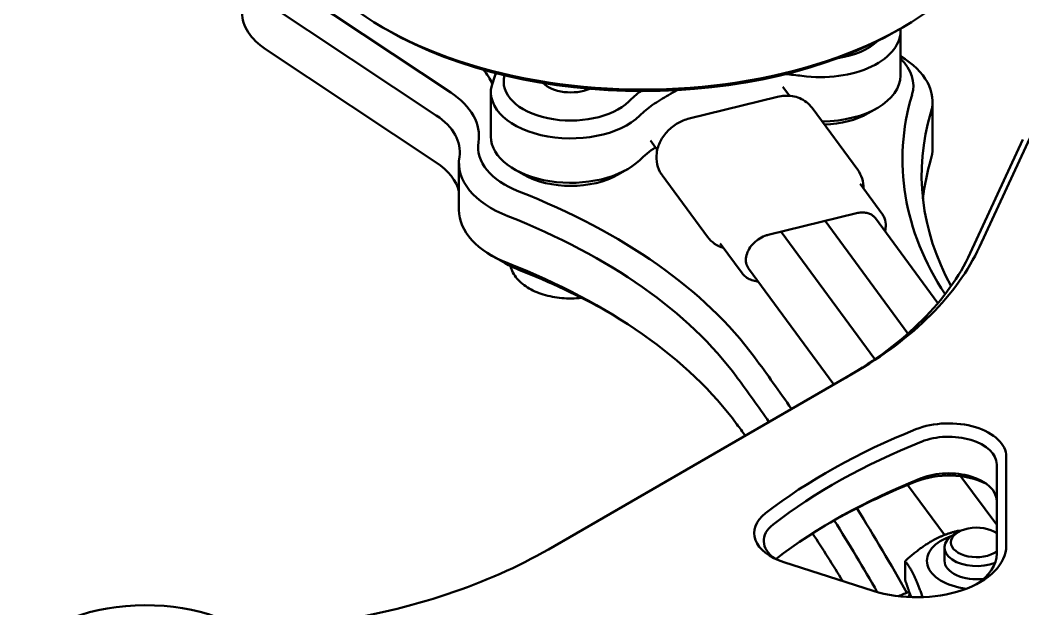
# Model space of a CAD drawing. Header units: millimetres. Extents: x 145 to 303, y 101 to 203.
# Drawn here: x 194.08 to 225.44, y 168.7 to 187.1 of the extents above; entities that cross this region are included whole.
import ezdxf

# ---------------------------------------------------------------- set-up
doc = ezdxf.new("R2010")
doc.units = ezdxf.units.MM
doc.header["$LTSCALE"] = 0.75
doc.layers.add('Visible', color=7, linetype='Continuous', lineweight=50)

msp = doc.modelspace()

# ---------------------------------------------------------------- linework, layer by layer
at = {"layer": 'Visible', "extrusion": (-1e-16, 0.816497, 0.57735)}
for p, q in [((207.544, 184.839), (202.209, 188.382)), ((201.756, 187.665), (207.091, 184.122)), ((205.557, 186.794), (205.416, 186.876)), ((221.538, 186.794), (221.679, 186.876)), ((221.61, 185.374), (221.61, 186.762)), ((207.091, 182.652), (201.756, 186.195)), ((208.8, 183.46), (208.8, 184.848)), ((217.927, 185.019), (218.136, 184.735)), ((217.763, 184.702), (215.001, 184.026)), ((222.61, 183.088), (222.61, 184.557)), ((218.849, 184.356), (220.271, 182.422)), ((220.595, 184.19), (220.878, 184.353)), ((224.078, 180.014), (225.727, 183.568)), ((213.796, 183.336), (214.004, 183.052)), ((225.437, 183.368), (223.788, 179.814)), ((207.8, 181.173), (207.8, 182.643)), ((209.815, 182.276), (209.532, 182.439)), ((212.785, 182.276), (213.067, 182.439)), ((214.154, 182.258), (215.576, 180.323)), ((221.028, 181.054), (220.344, 181.984)), ((217.473, 180.39), (220.234, 181.067)), ((221.843, 177.307), (219.256, 180.827)), ((222.777, 178.254), (220.827, 180.906)), ((220.807, 176.5), (217.875, 180.488)), ((216.655, 179.193), (215.971, 180.123)), ((209.249, 179.5), (208.825, 179.745)), ((219.525, 175.712), (216.857, 179.341)), ((210.599, 170.558), (220.118, 176.054)), ((224.916, 170.675), (224.916, 173.457)), ((224.616, 173.212), (224.616, 170.43)), ((224.616, 171.32), (223.498, 172.84)), ((222.984, 171.007), (221.832, 172.573)), ((223.419, 171.101), (223.278, 171.02)), ((224.551, 171.101), (224.616, 171.064)), ((222.985, 170.612), (222.985, 170.203)), ((217.96, 170.157), (220.758, 169.262)), ((221.754, 170.19), (221.754, 169.6))]:
    msp.add_line(p, q, dxfattribs=at)
at = {"layer": 'Visible', "extrusion": (0, -1e-16, -1)}
msp.add_arc((-219.518, 181.875), 0.931, 144.0216, 181.9507, dxfattribs=at)
at = {"layer": 'Visible', "extrusion": (-1e-16, -1e-16, -1)}
msp.add_arc((-216.323, 180.879), 0.931, 285.4017, 323.3309, dxfattribs=at)
at = {"layer": 'Visible', "extrusion": (0, 2e-16, -1)}
for centre, major_axis, start_param, end_param in [((213.547, 191.57), (11.5, 0), 0, 3.141593), ((204.021, 187.332), (-3, 0), -0.715585, 0), ((219.11, 187.088), (2.1, 0), 0.552584, 1.310085), ((211.3, 185.174), (-2.1, 0), 3.672565, 6.452145), ((217.439, 182.766), (4.62, 0), 3.824665, 3.904992), ((75.142, 141.294), (-153.56, 0), 2.740167, 2.757203), ((75.142, 141.294), (-153.56, 0), 2.794345, 2.821109)]:
    msp.add_ellipse(centre, major_axis=major_axis, ratio=0.57735, start_param=start_param, end_param=end_param, dxfattribs=at)
at = {"layer": 'Visible'}
for centre, major_axis, start_param, end_param in [((213.547, 191.407), (11.3, 0), 3.926991, 5.497787), ((219.11, 186.762), (-2.5, 0), 1.333823, 3.19172), ((219.11, 184.557), (3.5, 0), -0.170725, 0.775193), ((204.379, 184.425), (4.62, 0), 0.26098, 0.436051), ((211.3, 184.848), (-2.5, 0), -0.236973, 2.610621), ((211.3, 185.419), (1, 0), 3.652986, 5.344963), ((204.827, 183.476), (-3.6, 0), 3.050203, 3.857178), ((217.439, 183.093), (-5.02, 0), -0.665913, -0.530972), ((242.269, 182.742), (-20.6, 0), -0.170725, 0.361764), ((219.11, 185.047), (-2.1, 0), 1.628074, 2.356194), ((211.3, 182.643), (-3.5, 0), -0.09139, 0.973576), ((217.439, 181.378), (-4.62, 0), -0.714627, -0.530972), ((204.827, 181.516), (-3, 0), 3.27617, 3.857178), ((242.269, 180.783), (20, 0), 2.970868, 3.07791), ((211.3, 183.133), (-2.1, 0), 0.785398, 2.356194), ((198.085, 171.914), (-20.6, 0), 3.543018, 4.115169), ((209.299, 182.3), (15.3, 0), -0.785398, -0.261799), ((211.3, 180.684), (-2.9, 0), 0.785398, 0.973576), ((198.085, 169.954), (-20, 0), 3.543018, 4.115169), ((75.142, 141.784), (-154.16, 0), 3.523403, 3.543018), ((75.142, 139.825), (153.56, 0), 0.397087, 0.401426), ((223.116, 173.457), (1.8, 0), 0, 2.177672), ((233.666, 164.684), (20.3, 0), 2.177672, 2.501148), ((223.116, 172.069), (1.5, 0), 0, 2.177672), ((233.666, 163.296), (-20, 0), -0.96392, -0.646886), ((218.832, 171.066), (1.8, 0), 2.501148, 4.206243), ((75.142, 141.784), (-154.16, 0), 3.454719, 3.486093), ((75.142, 139.825), (153.56, 0), 0.34211, 0.360004), ((223.985, 170.203), (1.55, 0), 2.0906, 4.502951), ((223.985, 170.612), (1, 0), 2.356194, 5.331025), ((222.116, 170.675), (2.8, 0), 4.206243, 6.283185), ((199.78, 176.804), (-15.3, 0), 1.832596, 2.356194), ((223.985, 170.203), (-1, 0), 0, 1.795691), ((223.985, 167.264), (4, 0), 2.124319, 2.227516)]:
    msp.add_ellipse(centre, major_axis=major_axis, ratio=0.57735, start_param=start_param, end_param=end_param, dxfattribs=at)
at = {"layer": 'Visible', "extrusion": (1e-16, -1e-16, -1)}
msp.add_ellipse((219.11, 185.047), major_axis=(2.9, 0), ratio=0.57735, start_param=-0.531458, end_param=0.170725, dxfattribs=at)
at = {"layer": 'Visible', "extrusion": (-1e-16, 1e-16, -1)}
msp.add_ellipse((204.379, 185.813), major_axis=(-4.62, 0), ratio=0.57735, start_param=3.279424, end_param=3.378566, dxfattribs=at)
at = {"layer": 'Visible', "extrusion": (-1e-16, 2e-16, -1)}
for centre, major_axis, start_param, end_param in [((217.439, 182.766), (-4.62, 0), 1.694352, 1.807769), ((217.439, 182.766), (-4.62, 0), 0.530972, 0.683073), ((211.3, 183.46), (-2.5, 0), 3.672565, 6.283185), ((218.832, 170.821), (1.5, 0), 2.451776, 3.782037), ((223.985, 170.775), (0.8, 0), 0.662786, 5.620399)]:
    msp.add_ellipse(centre, major_axis=major_axis, ratio=0.57735, start_param=start_param, end_param=end_param, dxfattribs=at)
at = {"layer": 'Visible', "extrusion": (-1e-16, 3e-16, -1)}
msp.add_ellipse((219.11, 185.374), major_axis=(-2.5, 0), ratio=0.57735, start_param=3.141593, end_param=4.691937, dxfattribs=at)
at = {"layer": 'Visible', "extrusion": (0, 4e-16, -1)}
msp.add_ellipse((204.827, 182.986), major_axis=(3, 0), ratio=0.57735, start_param=-0.715585, end_param=0.09139, dxfattribs=at)
at = {"layer": 'Visible', "extrusion": (0, 1e-16, -1)}
for centre, major_axis, start_param, end_param in [((242.269, 182.252), (-20, 0), -0.304739, 0.170725), ((211.3, 183.133), (-2.9, 0), -0.973576, 0.09139), ((219.11, 183.088), (-3.5, 0), 3.141593, 3.312317), ((198.085, 171.424), (-20, 0), 2.168017, 2.740167)]:
    msp.add_ellipse(centre, major_axis=major_axis, ratio=0.57735, start_param=start_param, end_param=end_param, dxfattribs=at)
at = {"layer": 'Visible', "extrusion": (0, 0, -1)}
msp.add_ellipse((211.3, 181.173), major_axis=(3.5, 0), ratio=0.57735, start_param=2.168017, end_param=3.141593, dxfattribs=at)
at = {"layer": 'Visible', "extrusion": (0, 3e-16, -1)}
for centre, major_axis, start_param, end_param in [((209.299, 182.055), (-15, 0), 3.403392, 3.926991), ((233.666, 164.439), (-20, 0), 0.640445, 0.96392), ((222.116, 170.43), (-2.5, 0), 3.141593, 3.868659), ((197.999, 166.386), (-4.2, 0), 0.366519, 3.752458)]:
    msp.add_ellipse(centre, major_axis=major_axis, ratio=0.57735, start_param=start_param, end_param=end_param, dxfattribs=at)
at = {"layer": 'Visible', "extrusion": (1e-16, 1e-16, -1)}
msp.add_ellipse((198.085, 169.464), major_axis=(20.6, 0), ratio=0.57735, start_param=-0.973576, end_param=-0.800069, dxfattribs=at)
at = {"layer": 'Visible', "extrusion": (1e-16, 3e-16, -1)}
msp.add_ellipse((223.116, 173.212), major_axis=(1.5, 0), ratio=0.57735, start_param=4.105513, end_param=6.283185, dxfattribs=at)
at = {"layer": 'Visible', "extrusion": (-1e-16, 4e-16, -1)}
msp.add_ellipse((223.116, 171.824), major_axis=(-1.8, 0), ratio=0.57735, start_param=0.96392, end_param=2.268947, dxfattribs=at)
at = {"layer": 'Visible', "extrusion": (-1e-16, 6e-16, -1)}
msp.add_ellipse((233.666, 163.051), major_axis=(-20.3, 0), ratio=0.57735, start_param=0.792815, end_param=0.96392, dxfattribs=at)
at = {"layer": 'Visible'}
for points in [[(214.101, 184.61), (214.264, 184.708), (214.439, 184.813), (214.624, 184.913)], [(221.858, 169.066), (221.87, 169.103), (221.884, 169.14), (221.902, 169.176)]]:
    msp.add_open_spline(points, degree=3, dxfattribs=at)
for points, knots in [([(218.849, 184.356), (218.799, 184.424), (218.739, 184.485), (218.606, 184.587), (218.533, 184.629), (218.383, 184.691), (218.305, 184.713), (218.148, 184.737), (218.069, 184.741), (217.914, 184.733), (217.838, 184.721), (217.763, 184.702)], [3.646412, 3.646412, 3.646412, 3.646412, 3.859608, 3.859608, 4.072803, 4.072803, 4.285998, 4.285998, 4.499194, 4.499194, 4.712389, 4.712389, 4.712389, 4.712389]), ([(215.001, 184.026), (214.876, 183.995), (214.755, 183.946), (214.529, 183.815), (214.424, 183.733), (214.24, 183.543), (214.162, 183.434), (214.044, 183.202), (214.003, 183.078), (213.97, 182.83), (213.973, 182.709), (214.026, 182.485), (214.069, 182.383), (214.137, 182.281), (214.145, 182.269), (214.154, 182.258)], [4.712389, 4.712389, 4.712389, 4.712389, 5.071213, 5.071213, 5.440263, 5.440263, 5.808341, 5.808341, 6.161734, 6.161734, 6.477272, 6.477272, 6.75241, 6.75241, 6.788005, 6.788005, 6.788005, 6.788005]), ([(220.234, 181.067), (220.284, 181.079), (220.333, 181.086), (220.429, 181.091), (220.475, 181.089), (220.563, 181.075), (220.605, 181.063), (220.681, 181.032), (220.716, 181.012), (220.777, 180.964), (220.804, 180.937), (220.827, 180.906)], [1.570796, 1.570796, 1.570796, 1.570796, 1.783992, 1.783992, 1.997187, 1.997187, 2.210382, 2.210382, 2.423578, 2.423578, 2.636773, 2.636773, 2.636773, 2.636773]), ([(216.857, 179.341), (216.821, 179.389), (216.796, 179.446), (216.772, 179.569), (216.771, 179.635), (216.795, 179.769), (216.818, 179.837), (216.885, 179.969), (216.929, 180.032), (217.034, 180.149), (217.094, 180.202), (217.225, 180.292), (217.295, 180.329), (217.402, 180.37), (217.438, 180.381), (217.473, 180.39)], [5.778366, 5.778366, 5.778366, 5.778366, 6.116264, 6.116264, 6.444665, 6.444665, 6.762269, 6.762269, 7.076133, 7.076133, 7.389347, 7.389347, 7.702539, 7.702539, 7.853982, 7.853982, 7.853982, 7.853982])]:
    msp.add_open_spline(points, degree=3, knots=knots, dxfattribs=at)
at = {"layer": 'Visible', "extrusion": (1.66276e-11, 3.3756e-12, -1)}
msp.add_open_spline([(221.126, 180.498), (221.143, 180.573), (221.15, 180.648), (221.14, 180.806), (221.119, 180.889), (221.067, 180.996), (221.049, 181.026), (221.028, 181.054)], degree=3, knots=[2.9313176, 2.9313176, 2.9313176, 2.9313176, 3.194185, 3.194185, 3.5109846, 3.5109846, 3.6464124, 3.6464124, 3.6464124, 3.6464124], dxfattribs=at)
at = {"layer": 'Visible', "extrusion": (-1.0439e-12, -2.8963e-12, -1)}
msp.add_open_spline([(211.643, 178.419), (211.536, 178.407), (211.428, 178.401), (211.117, 178.399), (210.915, 178.417), (210.528, 178.492), (210.344, 178.548), (210.011, 178.697), (209.862, 178.79), (209.62, 179.005), (209.526, 179.128), (209.446, 179.311), (209.43, 179.359), (209.419, 179.409)], degree=3, knots=[4.90199, 4.90199, 4.90199, 4.90199, 5.080958, 5.080958, 5.414966, 5.414966, 5.75029, 5.75029, 6.088274, 6.088274, 6.417687, 6.417687, 6.532002, 6.532002, 6.532002, 6.532002], dxfattribs=at)
at = {"layer": 'Visible', "extrusion": (-9.5032e-12, -1.95792e-11, -1)}
msp.add_open_spline([(216.655, 179.193), (216.688, 179.148), (216.727, 179.108), (216.816, 179.04), (216.866, 179.011), (216.974, 178.966), (217.031, 178.95), (217.113, 178.937), (217.134, 178.935), (217.156, 178.933)], degree=3, knots=[0.5048198, 0.5048198, 0.5048198, 0.5048198, 0.7180151, 0.7180151, 0.9312104, 0.9312104, 1.1444057, 1.1444057, 1.2199146, 1.2199146, 1.2199146, 1.2199146], dxfattribs=at)
at = {"layer": 'Visible'}
for points, weights in [([(221.754, 170.19), (222.571, 170.934), (223.387, 171.133)], [1, 1.15470053838, 1]), ([(221.754, 169.6), (221.856, 169.289), (221.946, 169.062)], [1, 1.04770948839, 1.06599186157])]:
    msp.add_rational_spline(points, weights, degree=2, dxfattribs=at)
at = {"layer": 'Visible', "extrusion": (-1.99159e-10, 2.37746e-09, 1)}
msp.add_rational_spline([(223.387, 171.133), (223.444, 171.138), (223.5, 171.142)], [1, 1.0069078745, 1.01319883156], degree=2, dxfattribs=at)
at = {"layer": 'Visible', "extrusion": (-6.25386e-10, -3.49861e-09, 1)}
msp.add_rational_spline([(224.557, 171.098), (224.586, 171.093), (224.616, 171.087)], [1.07713591749, 1.07690625696, 1.07643053375], degree=2, dxfattribs=at)
at = {"layer": 'Visible', "extrusion": (9.589e-13, 9.352e-13, -1)}
msp.add_rational_spline([(222.299, 169.062), (222.032, 169.845), (221.754, 170.19)], [1.0226937788, 1.14237099084, 1], degree=2, dxfattribs=at)

doc.saveas('drawing.dxf')
